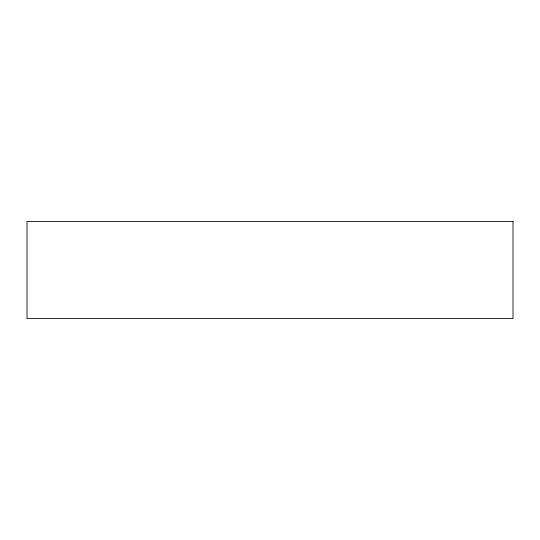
<?xml version="1.0" encoding="UTF-8"?>
<svg xmlns="http://www.w3.org/2000/svg" width="540" height="540" viewBox="0 0 540 540"><rect width="100%" height="100%" fill="white"/><g stroke="black" fill="none" stroke-linecap="round" stroke-linejoin="round"><path stroke-width="0.81" d="M513 221.4L27 221.4L27 318.6L513 318.6L513 221.4"/></g></svg>
